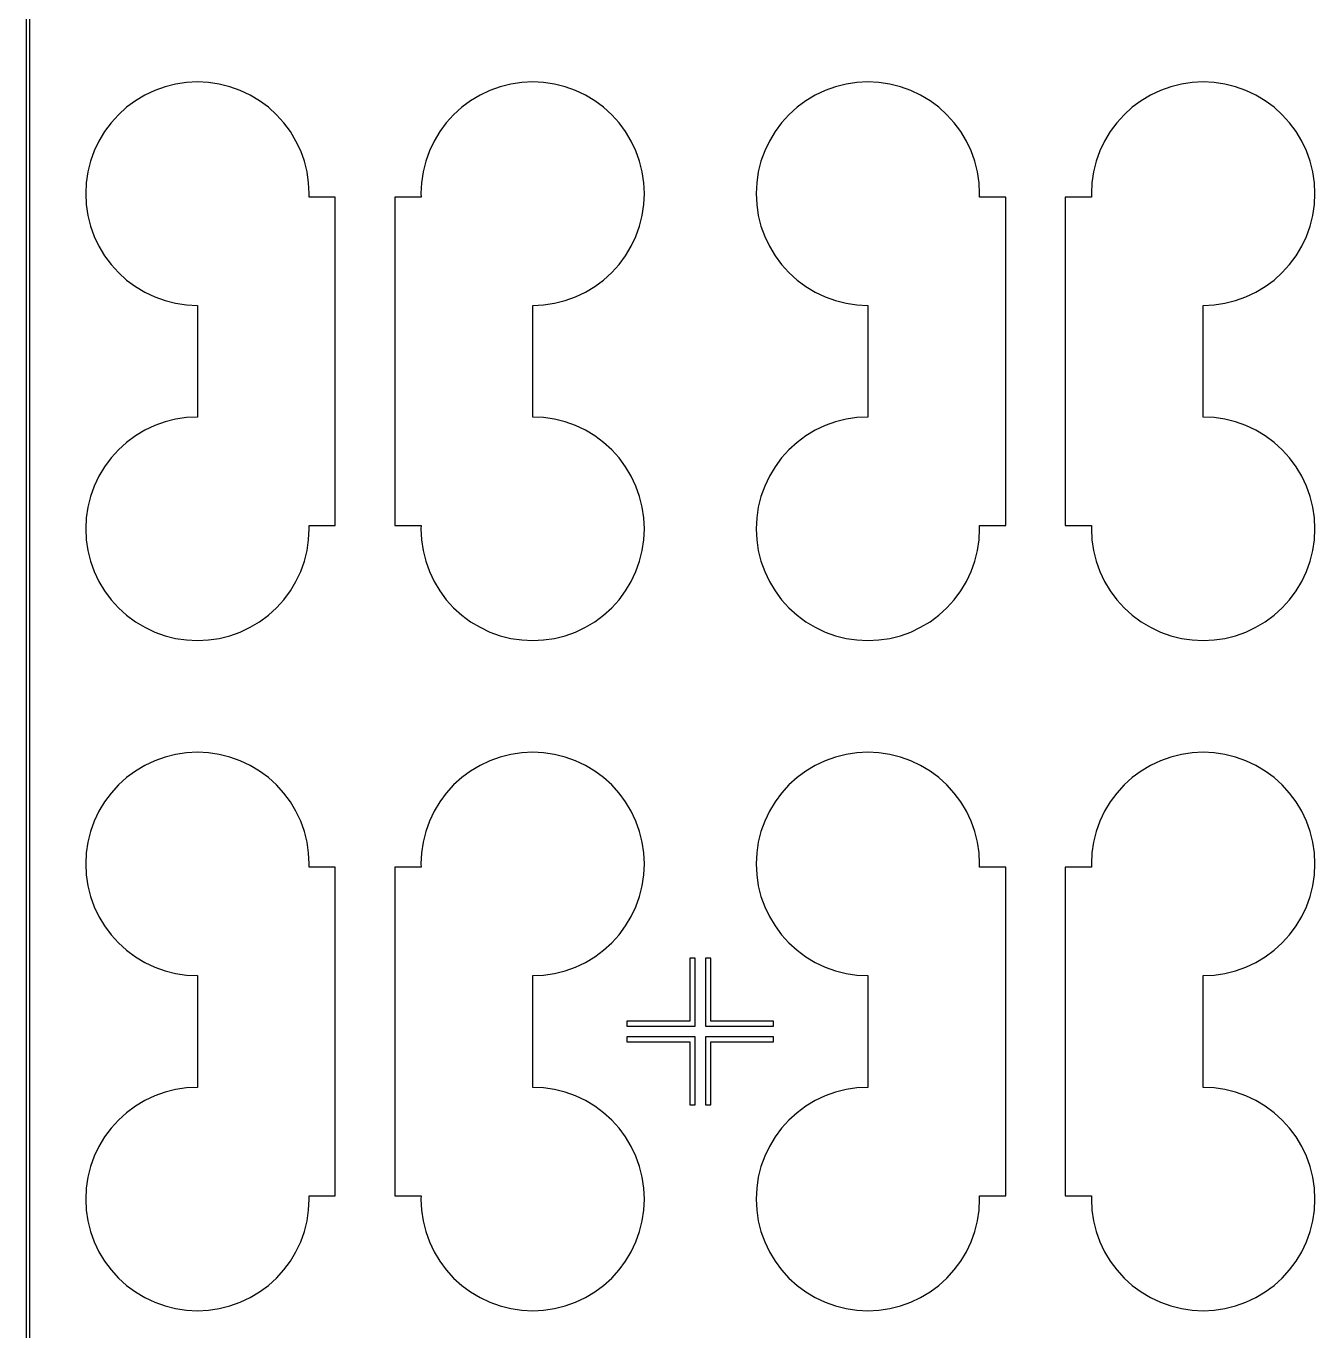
# Model space of a CAD drawing. Extents: x 0 to 72, y 0 to 108.
# Drawn here: x -0.05 to 17.25, y 36.48 to 54 of the extents above; entities that cross this region are included whole.
import ezdxf

# ---------------------------------------------------------------- set-up
doc = ezdxf.new("R2010")
doc.units = 0

msp = doc.modelspace()

# ---------------------------------------------------------------- linework, layer by layer
for p, q in [((-0.04999, 108.05), (-0.04999, -0.04999)), ((0, 0), (0, 108)), ((1.67598, 53.1358), (1.54291, 53.0729)), ((1.81458, 53.1854), (1.67598, 53.1358)), ((1.95737, 53.2212), (1.81458, 53.1854)), ((2.10298, 53.2428), (1.95737, 53.2212)), ((2.25, 53.25), (2.10298, 53.2428)), ((2.39703, 53.2428), (2.25, 53.25)), ((2.54265, 53.2212), (2.39703, 53.2428)), ((2.68544, 53.1854), (2.54265, 53.2212)), ((2.82404, 53.1358), (2.68544, 53.1854)), ((2.95711, 53.0729), (2.82404, 53.1358)), ((6.17596, 53.1358), (6.04289, 53.0729)), ((6.31456, 53.1854), (6.17596, 53.1358)), ((6.45735, 53.2212), (6.31456, 53.1854)), ((6.60297, 53.2428), (6.45735, 53.2212)), ((6.75, 53.25), (6.60297, 53.2428)), ((6.89702, 53.2428), (6.75, 53.25)), ((7.04263, 53.2212), (6.89702, 53.2428)), ((7.18542, 53.1854), (7.04263, 53.2212)), ((7.32402, 53.1358), (7.18542, 53.1854)), ((7.45709, 53.0729), (7.32402, 53.1358)), ((10.676, 53.1358), (10.5429, 53.0729)), ((10.8146, 53.1854), (10.676, 53.1358)), ((10.9574, 53.2212), (10.8146, 53.1854)), ((11.103, 53.2428), (10.9574, 53.2212)), ((11.25, 53.25), (11.103, 53.2428)), ((11.397, 53.2428), (11.25, 53.25)), ((11.5426, 53.2212), (11.397, 53.2428)), ((11.6854, 53.1854), (11.5426, 53.2212)), ((11.824, 53.1358), (11.6854, 53.1854)), ((11.9571, 53.0729), (11.824, 53.1358)), ((15.176, 53.1358), (15.0429, 53.0729)), ((15.3146, 53.1854), (15.176, 53.1358)), ((15.4574, 53.2212), (15.3146, 53.1854)), ((15.603, 53.2428), (15.4574, 53.2212)), ((15.75, 53.25), (15.603, 53.2428)), ((15.897, 53.2428), (15.75, 53.25)), ((16.0426, 53.2212), (15.897, 53.2428)), ((16.1854, 53.1854), (16.0426, 53.2212)), ((16.324, 53.1358), (16.1854, 53.1854)), ((16.4571, 53.0729), (16.324, 53.1358)), ((1.41666, 52.9972), (1.29842, 52.9095)), ((1.54291, 53.0729), (1.41666, 52.9972)), ((3.08336, 52.9972), (2.95711, 53.0729)), ((3.2016, 52.9095), (3.08336, 52.9972)), ((5.91664, 52.9972), (5.7984, 52.9095)), ((6.04289, 53.0729), (5.91664, 52.9972)), ((7.58334, 52.9972), (7.45709, 53.0729)), ((7.70158, 52.9095), (7.58334, 52.9972)), ((10.4167, 52.9972), (10.2984, 52.9095)), ((10.5429, 53.0729), (10.4167, 52.9972)), ((12.0834, 52.9972), (11.9571, 53.0729)), ((12.2016, 52.9095), (12.0834, 52.9972)), ((14.9166, 52.9972), (14.7984, 52.9095)), ((15.0429, 53.0729), (14.9166, 52.9972)), ((16.5833, 52.9972), (16.4571, 53.0729)), ((16.7016, 52.9095), (16.5833, 52.9972)), ((1.18935, 52.8107), (1.09048, 52.7016)), ((1.29842, 52.9095), (1.18935, 52.8107)), ((3.31067, 52.8107), (3.2016, 52.9095)), ((3.40953, 52.7016), (3.31067, 52.8107)), ((5.68933, 52.8107), (5.59047, 52.7016)), ((5.7984, 52.9095), (5.68933, 52.8107)), ((7.81065, 52.8107), (7.70158, 52.9095)), ((7.90952, 52.7016), (7.81065, 52.8107)), ((10.1893, 52.8107), (10.0905, 52.7016)), ((10.2984, 52.9095), (10.1893, 52.8107)), ((12.3107, 52.8107), (12.2016, 52.9095)), ((12.4095, 52.7016), (12.3107, 52.8107)), ((14.6893, 52.8107), (14.5905, 52.7016)), ((14.7984, 52.9095), (14.6893, 52.8107)), ((16.8107, 52.8107), (16.7016, 52.9095)), ((16.9095, 52.7016), (16.8107, 52.8107)), ((1.00281, 52.5833), (0.92712, 52.4571)), ((1.09048, 52.7016), (1.00281, 52.5833)), ((3.49721, 52.5833), (3.40953, 52.7016)), ((3.57289, 52.4571), (3.49721, 52.5833)), ((5.50279, 52.5833), (5.42711, 52.4571)), ((5.59047, 52.7016), (5.50279, 52.5833)), ((7.99719, 52.5833), (7.90952, 52.7016)), ((8.07288, 52.4571), (7.99719, 52.5833)), ((10.0028, 52.5833), (9.92712, 52.4571)), ((10.0905, 52.7016), (10.0028, 52.5833)), ((12.4972, 52.5833), (12.4095, 52.7016)), ((12.5729, 52.4571), (12.4972, 52.5833)), ((14.5028, 52.5833), (14.4271, 52.4571)), ((14.5905, 52.7016), (14.5028, 52.5833)), ((16.9972, 52.5833), (16.9095, 52.7016)), ((17.0729, 52.4571), (16.9972, 52.5833)), ((0.92712, 52.4571), (0.86418, 52.324)), ((3.63583, 52.324), (3.57289, 52.4571)), ((5.42711, 52.4571), (5.36417, 52.324)), ((8.13582, 52.324), (8.07288, 52.4571)), ((9.92712, 52.4571), (9.86418, 52.324)), ((12.6358, 52.324), (12.5729, 52.4571)), ((14.4271, 52.4571), (14.3642, 52.324)), ((17.1358, 52.324), (17.0729, 52.4571)), ((0.86418, 52.324), (0.81459, 52.1854)), ((3.68542, 52.1854), (3.63583, 52.324)), ((5.36417, 52.324), (5.31458, 52.1854)), ((8.18541, 52.1854), (8.13582, 52.324)), ((9.86418, 52.324), (9.81459, 52.1854)), ((12.6854, 52.1854), (12.6358, 52.324)), ((14.3642, 52.324), (14.3146, 52.1854)), ((17.1854, 52.1854), (17.1358, 52.324)), ((0.77882, 52.0426), (0.75723, 51.897)), ((0.81459, 52.1854), (0.77882, 52.0426)), ((3.72119, 52.0426), (3.68542, 52.1854)), ((3.74278, 51.897), (3.72119, 52.0426)), ((5.27881, 52.0426), (5.25722, 51.897)), ((5.31458, 52.1854), (5.27881, 52.0426)), ((8.22118, 52.0426), (8.18541, 52.1854)), ((8.24277, 51.897), (8.22118, 52.0426)), ((9.77882, 52.0426), (9.75723, 51.897)), ((9.81459, 52.1854), (9.77882, 52.0426)), ((12.7212, 52.0426), (12.6854, 52.1854)), ((12.7428, 51.897), (12.7212, 52.0426)), ((14.2788, 52.0426), (14.2572, 51.897)), ((14.3146, 52.1854), (14.2788, 52.0426)), ((17.2212, 52.0426), (17.1854, 52.1854)), ((17.2428, 51.897), (17.2212, 52.0426)), ((0.75723, 51.897), (0.75, 51.75)), ((3.75, 51.75), (3.74278, 51.897)), ((5.25722, 51.897), (5.25, 51.75)), ((8.25, 51.75), (8.24277, 51.897)), ((9.75723, 51.897), (9.75, 51.75)), ((12.75, 51.75), (12.7428, 51.897)), ((14.2572, 51.897), (14.25, 51.75)), ((17.25, 51.75), (17.2428, 51.897)), ((0.75, 51.75), (0.75723, 51.603)), ((3.74779, 51.705), (3.75, 51.75)), ((4.10001, 51.705), (3.74779, 51.705)), ((4.10001, 47.295), (4.10001, 51.705)), ((5.25221, 51.705), (4.89999, 51.705)), ((4.89999, 51.705), (4.89999, 47.295)), ((5.25, 51.75), (5.25221, 51.705)), ((8.24277, 51.603), (8.25, 51.75)), ((9.75, 51.75), (9.75723, 51.603)), ((12.7478, 51.705), (12.75, 51.75)), ((13.1, 51.705), (12.7478, 51.705)), ((13.1, 47.295), (13.1, 51.705)), ((14.2522, 51.705), (13.9, 51.705)), ((13.9, 51.705), (13.9, 47.295)), ((14.25, 51.75), (14.2522, 51.705)), ((17.2428, 51.603), (17.25, 51.75)), ((0.75723, 51.603), (0.77882, 51.4574)), ((8.22118, 51.4574), (8.24277, 51.603)), ((9.75723, 51.603), (9.77882, 51.4574)), ((17.2212, 51.4574), (17.2428, 51.603)), ((0.77882, 51.4574), (0.81459, 51.3146)), ((8.18541, 51.3146), (8.22118, 51.4574)), ((9.77882, 51.4574), (9.81459, 51.3146)), ((17.1854, 51.3146), (17.2212, 51.4574)), ((0.81459, 51.3146), (0.86418, 51.176)), ((0.86418, 51.176), (0.92712, 51.0429)), ((8.07288, 51.0429), (8.13582, 51.176)), ((8.13582, 51.176), (8.18541, 51.3146)), ((9.81459, 51.3146), (9.86418, 51.176)), ((9.86418, 51.176), (9.92712, 51.0429)), ((17.0729, 51.0429), (17.1358, 51.176)), ((17.1358, 51.176), (17.1854, 51.3146)), ((0.92712, 51.0429), (1.00281, 50.9166)), ((7.99719, 50.9166), (8.07288, 51.0429)), ((9.92712, 51.0429), (10.0028, 50.9166)), ((16.9972, 50.9166), (17.0729, 51.0429)), ((1.00281, 50.9166), (1.09048, 50.7984)), ((7.90952, 50.7984), (7.99719, 50.9166)), ((10.0028, 50.9166), (10.0905, 50.7984)), ((16.9095, 50.7984), (16.9972, 50.9166)), ((1.09048, 50.7984), (1.18935, 50.6893)), ((1.18935, 50.6893), (1.29842, 50.5905)), ((7.70158, 50.5905), (7.81065, 50.6893)), ((7.81065, 50.6893), (7.90952, 50.7984)), ((10.0905, 50.7984), (10.1893, 50.6893)), ((10.1893, 50.6893), (10.2984, 50.5905)), ((16.7016, 50.5905), (16.8107, 50.6893)), ((16.8107, 50.6893), (16.9095, 50.7984)), ((1.29842, 50.5905), (1.41666, 50.5028)), ((1.41666, 50.5028), (1.54291, 50.4271)), ((7.45709, 50.4271), (7.58334, 50.5028)), ((7.58334, 50.5028), (7.70158, 50.5905)), ((10.2984, 50.5905), (10.4167, 50.5028)), ((10.4167, 50.5028), (10.5429, 50.4271)), ((16.4571, 50.4271), (16.5833, 50.5028)), ((16.5833, 50.5028), (16.7016, 50.5905)), ((1.54291, 50.4271), (1.67598, 50.3642)), ((1.67598, 50.3642), (1.81458, 50.3146)), ((1.81458, 50.3146), (1.95737, 50.2788)), ((7.04263, 50.2788), (7.18542, 50.3146)), ((7.18542, 50.3146), (7.32402, 50.3642)), ((7.32402, 50.3642), (7.45709, 50.4271)), ((10.5429, 50.4271), (10.676, 50.3642)), ((10.676, 50.3642), (10.8146, 50.3146)), ((10.8146, 50.3146), (10.9574, 50.2788)), ((16.0426, 50.2788), (16.1854, 50.3146)), ((16.1854, 50.3146), (16.324, 50.3642)), ((16.324, 50.3642), (16.4571, 50.4271)), ((1.95737, 50.2788), (2.10298, 50.2572)), ((2.10298, 50.2572), (2.25, 50.25)), ((2.25, 50.25), (2.25, 48.75)), ((6.75, 50.25), (6.89702, 50.2572)), ((6.75, 48.75), (6.75, 50.25)), ((6.89702, 50.2572), (7.04263, 50.2788)), ((10.9574, 50.2788), (11.103, 50.2572)), ((11.103, 50.2572), (11.25, 50.25)), ((11.25, 50.25), (11.25, 48.75)), ((15.75, 50.25), (15.897, 50.2572)), ((15.75, 48.75), (15.75, 50.25)), ((15.897, 50.2572), (16.0426, 50.2788)), ((1.95737, 48.7212), (1.81458, 48.6854)), ((2.10298, 48.7428), (1.95737, 48.7212)), ((2.25, 48.75), (2.10298, 48.7428)), ((6.89702, 48.7428), (6.75, 48.75)), ((7.04263, 48.7212), (6.89702, 48.7428)), ((7.18542, 48.6854), (7.04263, 48.7212)), ((10.9574, 48.7212), (10.8146, 48.6854)), ((11.103, 48.7428), (10.9574, 48.7212)), ((11.25, 48.75), (11.103, 48.7428)), ((15.897, 48.7428), (15.75, 48.75)), ((16.0426, 48.7212), (15.897, 48.7428)), ((16.1854, 48.6854), (16.0426, 48.7212)), ((1.54291, 48.5729), (1.41666, 48.4972)), ((1.67598, 48.6358), (1.54291, 48.5729)), ((1.81458, 48.6854), (1.67598, 48.6358)), ((7.32402, 48.6358), (7.18542, 48.6854)), ((7.45709, 48.5729), (7.32402, 48.6358)), ((7.58334, 48.4972), (7.45709, 48.5729)), ((10.5429, 48.5729), (10.4167, 48.4972)), ((10.676, 48.6358), (10.5429, 48.5729)), ((10.8146, 48.6854), (10.676, 48.6358)), ((16.324, 48.6358), (16.1854, 48.6854)), ((16.4571, 48.5729), (16.324, 48.6358)), ((16.5833, 48.4972), (16.4571, 48.5729)), ((1.29842, 48.4095), (1.18935, 48.3107)), ((1.41666, 48.4972), (1.29842, 48.4095)), ((7.70158, 48.4095), (7.58334, 48.4972)), ((7.81065, 48.3107), (7.70158, 48.4095)), ((10.2984, 48.4095), (10.1893, 48.3107)), ((10.4167, 48.4972), (10.2984, 48.4095)), ((16.7016, 48.4095), (16.5833, 48.4972)), ((16.8107, 48.3107), (16.7016, 48.4095)), ((1.09048, 48.2016), (1.00281, 48.0834)), ((1.18935, 48.3107), (1.09048, 48.2016)), ((7.90952, 48.2016), (7.81065, 48.3107)), ((7.99719, 48.0834), (7.90952, 48.2016)), ((10.0905, 48.2016), (10.0028, 48.0834)), ((10.1893, 48.3107), (10.0905, 48.2016)), ((16.9095, 48.2016), (16.8107, 48.3107)), ((16.9972, 48.0834), (16.9095, 48.2016)), ((1.00281, 48.0834), (0.92712, 47.9571)), ((8.07288, 47.9571), (7.99719, 48.0834)), ((10.0028, 48.0834), (9.92712, 47.9571)), ((17.0729, 47.9571), (16.9972, 48.0834)), ((0.92712, 47.9571), (0.86418, 47.824)), ((8.13582, 47.824), (8.07288, 47.9571)), ((9.92712, 47.9571), (9.86418, 47.824)), ((17.1358, 47.824), (17.0729, 47.9571)), ((0.81459, 47.6854), (0.77882, 47.5426)), ((0.86418, 47.824), (0.81459, 47.6854)), ((8.18541, 47.6854), (8.13582, 47.824)), ((8.22118, 47.5426), (8.18541, 47.6854)), ((9.81459, 47.6854), (9.77882, 47.5426)), ((9.86418, 47.824), (9.81459, 47.6854)), ((17.1854, 47.6854), (17.1358, 47.824)), ((17.2212, 47.5426), (17.1854, 47.6854)), ((0.77882, 47.5426), (0.75723, 47.397)), ((8.24277, 47.397), (8.22118, 47.5426)), ((9.77882, 47.5426), (9.75723, 47.397)), ((17.2428, 47.397), (17.2212, 47.5426)), ((0.75723, 47.397), (0.75, 47.25)), ((8.25, 47.25), (8.24277, 47.397)), ((9.75723, 47.397), (9.75, 47.25)), ((17.25, 47.25), (17.2428, 47.397)), ((0.75, 47.25), (0.75723, 47.103)), ((3.74278, 47.103), (3.75, 47.25)), ((3.75, 47.25), (3.74779, 47.295)), ((3.74779, 47.295), (4.10001, 47.295)), ((4.89999, 47.295), (5.25221, 47.295)), ((5.25221, 47.295), (5.25, 47.25)), ((5.25, 47.25), (5.25722, 47.103)), ((8.24277, 47.103), (8.25, 47.25)), ((9.75, 47.25), (9.75723, 47.103)), ((12.7428, 47.103), (12.75, 47.25)), ((12.75, 47.25), (12.7478, 47.295)), ((12.7478, 47.295), (13.1, 47.295)), ((13.9, 47.295), (14.2522, 47.295)), ((14.2522, 47.295), (14.25, 47.25)), ((14.25, 47.25), (14.2572, 47.103)), ((17.2428, 47.103), (17.25, 47.25)), ((0.75723, 47.103), (0.77882, 46.9574)), ((0.77882, 46.9574), (0.81459, 46.8146)), ((3.68542, 46.8146), (3.72119, 46.9574)), ((3.72119, 46.9574), (3.74278, 47.103)), ((5.25722, 47.103), (5.27881, 46.9574)), ((5.27881, 46.9574), (5.31458, 46.8146)), ((8.18541, 46.8146), (8.22118, 46.9574)), ((8.22118, 46.9574), (8.24277, 47.103)), ((9.75723, 47.103), (9.77882, 46.9574)), ((9.77882, 46.9574), (9.81459, 46.8146)), ((12.6854, 46.8146), (12.7212, 46.9574)), ((12.7212, 46.9574), (12.7428, 47.103)), ((14.2572, 47.103), (14.2788, 46.9574)), ((14.2788, 46.9574), (14.3146, 46.8146)), ((17.1854, 46.8146), (17.2212, 46.9574)), ((17.2212, 46.9574), (17.2428, 47.103)), ((0.81459, 46.8146), (0.86418, 46.676)), ((3.63583, 46.676), (3.68542, 46.8146)), ((5.31458, 46.8146), (5.36417, 46.676)), ((8.13582, 46.676), (8.18541, 46.8146)), ((9.81459, 46.8146), (9.86418, 46.676)), ((12.6358, 46.676), (12.6854, 46.8146)), ((14.3146, 46.8146), (14.3642, 46.676)), ((17.1358, 46.676), (17.1854, 46.8146)), ((0.86418, 46.676), (0.92712, 46.5429)), ((3.57289, 46.5429), (3.63583, 46.676)), ((5.36417, 46.676), (5.42711, 46.5429)), ((8.07288, 46.5429), (8.13582, 46.676)), ((9.86418, 46.676), (9.92712, 46.5429)), ((12.5729, 46.5429), (12.6358, 46.676)), ((14.3642, 46.676), (14.4271, 46.5429)), ((17.0729, 46.5429), (17.1358, 46.676)), ((0.92712, 46.5429), (1.00281, 46.4167)), ((3.49721, 46.4167), (3.57289, 46.5429)), ((5.42711, 46.5429), (5.50279, 46.4167)), ((7.99719, 46.4167), (8.07288, 46.5429)), ((9.92712, 46.5429), (10.0028, 46.4167)), ((12.4972, 46.4167), (12.5729, 46.5429)), ((14.4271, 46.5429), (14.5028, 46.4167)), ((16.9972, 46.4167), (17.0729, 46.5429)), ((1.00281, 46.4167), (1.09048, 46.2984)), ((1.09048, 46.2984), (1.18935, 46.1893)), ((3.31067, 46.1893), (3.40953, 46.2984)), ((3.40953, 46.2984), (3.49721, 46.4167)), ((5.50279, 46.4167), (5.59047, 46.2984)), ((5.59047, 46.2984), (5.68933, 46.1893)), ((7.81065, 46.1893), (7.90952, 46.2984)), ((7.90952, 46.2984), (7.99719, 46.4167)), ((10.0028, 46.4167), (10.0905, 46.2984)), ((10.0905, 46.2984), (10.1893, 46.1893)), ((12.3107, 46.1893), (12.4095, 46.2984)), ((12.4095, 46.2984), (12.4972, 46.4167)), ((14.5028, 46.4167), (14.5905, 46.2984)), ((14.5905, 46.2984), (14.6893, 46.1893)), ((16.8107, 46.1893), (16.9095, 46.2984)), ((16.9095, 46.2984), (16.9972, 46.4167)), ((1.18935, 46.1893), (1.29842, 46.0905)), ((1.29842, 46.0905), (1.41666, 46.0028)), ((3.08336, 46.0028), (3.2016, 46.0905)), ((3.2016, 46.0905), (3.31067, 46.1893)), ((5.68933, 46.1893), (5.7984, 46.0905)), ((5.7984, 46.0905), (5.91664, 46.0028)), ((7.58334, 46.0028), (7.70158, 46.0905)), ((7.70158, 46.0905), (7.81065, 46.1893)), ((10.1893, 46.1893), (10.2984, 46.0905)), ((10.2984, 46.0905), (10.4167, 46.0028)), ((12.0834, 46.0028), (12.2016, 46.0905)), ((12.2016, 46.0905), (12.3107, 46.1893)), ((14.6893, 46.1893), (14.7984, 46.0905)), ((14.7984, 46.0905), (14.9166, 46.0028)), ((16.5833, 46.0028), (16.7016, 46.0905)), ((16.7016, 46.0905), (16.8107, 46.1893)), ((1.41666, 46.0028), (1.54291, 45.9271)), ((1.54291, 45.9271), (1.67598, 45.8642)), ((2.82404, 45.8642), (2.95711, 45.9271)), ((2.95711, 45.9271), (3.08336, 46.0028)), ((5.91664, 46.0028), (6.04289, 45.9271)), ((6.04289, 45.9271), (6.17596, 45.8642)), ((7.32402, 45.8642), (7.45709, 45.9271)), ((7.45709, 45.9271), (7.58334, 46.0028)), ((10.4167, 46.0028), (10.5429, 45.9271)), ((10.5429, 45.9271), (10.676, 45.8642)), ((11.824, 45.8642), (11.9571, 45.9271)), ((11.9571, 45.9271), (12.0834, 46.0028)), ((14.9166, 46.0028), (15.0429, 45.9271)), ((15.0429, 45.9271), (15.176, 45.8642)), ((16.324, 45.8642), (16.4571, 45.9271)), ((16.4571, 45.9271), (16.5833, 46.0028)), ((1.67598, 45.8642), (1.81458, 45.8146)), ((1.81458, 45.8146), (1.95737, 45.7788)), ((1.95737, 45.7788), (2.10298, 45.7572)), ((2.10298, 45.7572), (2.25, 45.75)), ((2.25, 45.75), (2.39703, 45.7572)), ((2.39703, 45.7572), (2.54265, 45.7788)), ((2.54265, 45.7788), (2.68544, 45.8146)), ((2.68544, 45.8146), (2.82404, 45.8642)), ((6.17596, 45.8642), (6.31456, 45.8146)), ((6.31456, 45.8146), (6.45735, 45.7788)), ((6.45735, 45.7788), (6.60297, 45.7572)), ((6.60297, 45.7572), (6.75, 45.75)), ((6.75, 45.75), (6.89702, 45.7572)), ((6.89702, 45.7572), (7.04263, 45.7788)), ((7.04263, 45.7788), (7.18542, 45.8146)), ((7.18542, 45.8146), (7.32402, 45.8642)), ((10.676, 45.8642), (10.8146, 45.8146)), ((10.8146, 45.8146), (10.9574, 45.7788)), ((10.9574, 45.7788), (11.103, 45.7572)), ((11.103, 45.7572), (11.25, 45.75)), ((11.25, 45.75), (11.397, 45.7572)), ((11.397, 45.7572), (11.5426, 45.7788)), ((11.5426, 45.7788), (11.6854, 45.8146)), ((11.6854, 45.8146), (11.824, 45.8642)), ((15.176, 45.8642), (15.3146, 45.8146)), ((15.3146, 45.8146), (15.4574, 45.7788)), ((15.4574, 45.7788), (15.603, 45.7572)), ((15.603, 45.7572), (15.75, 45.75)), ((15.75, 45.75), (15.897, 45.7572)), ((15.897, 45.7572), (16.0426, 45.7788)), ((16.0426, 45.7788), (16.1854, 45.8146)), ((16.1854, 45.8146), (16.324, 45.8642)), ((1.81458, 44.1854), (1.67598, 44.1358)), ((1.95737, 44.2212), (1.81458, 44.1854)), ((2.10298, 44.2428), (1.95737, 44.2212)), ((2.25, 44.25), (2.10298, 44.2428)), ((2.39703, 44.2428), (2.25, 44.25)), ((2.54265, 44.2212), (2.39703, 44.2428)), ((2.68544, 44.1854), (2.54265, 44.2212)), ((2.82404, 44.1358), (2.68544, 44.1854)), ((6.31456, 44.1854), (6.17596, 44.1358)), ((6.45735, 44.2212), (6.31456, 44.1854)), ((6.60297, 44.2428), (6.45735, 44.2212)), ((6.75, 44.25), (6.60297, 44.2428)), ((6.89702, 44.2428), (6.75, 44.25)), ((7.04263, 44.2212), (6.89702, 44.2428)), ((7.18542, 44.1854), (7.04263, 44.2212)), ((7.32402, 44.1358), (7.18542, 44.1854)), ((10.8146, 44.1854), (10.676, 44.1358)), ((10.9574, 44.2212), (10.8146, 44.1854)), ((11.103, 44.2428), (10.9574, 44.2212)), ((11.25, 44.25), (11.103, 44.2428)), ((11.397, 44.2428), (11.25, 44.25)), ((11.5426, 44.2212), (11.397, 44.2428)), ((11.6854, 44.1854), (11.5426, 44.2212)), ((11.824, 44.1358), (11.6854, 44.1854)), ((15.3146, 44.1854), (15.176, 44.1358)), ((15.4574, 44.2212), (15.3146, 44.1854)), ((15.603, 44.2428), (15.4574, 44.2212)), ((15.75, 44.25), (15.603, 44.2428)), ((15.897, 44.2428), (15.75, 44.25)), ((16.0426, 44.2212), (15.897, 44.2428)), ((16.1854, 44.1854), (16.0426, 44.2212)), ((16.324, 44.1358), (16.1854, 44.1854)), ((1.41666, 43.9972), (1.29842, 43.9095)), ((1.54291, 44.0729), (1.41666, 43.9972)), ((1.67598, 44.1358), (1.54291, 44.0729)), ((2.95711, 44.0729), (2.82404, 44.1358)), ((3.08336, 43.9972), (2.95711, 44.0729)), ((3.2016, 43.9095), (3.08336, 43.9972)), ((5.91664, 43.9972), (5.7984, 43.9095)), ((6.04289, 44.0729), (5.91664, 43.9972)), ((6.17596, 44.1358), (6.04289, 44.0729)), ((7.45709, 44.0729), (7.32402, 44.1358)), ((7.58334, 43.9972), (7.45709, 44.0729)), ((7.70158, 43.9095), (7.58334, 43.9972)), ((10.4167, 43.9972), (10.2984, 43.9095)), ((10.5429, 44.0729), (10.4167, 43.9972)), ((10.676, 44.1358), (10.5429, 44.0729)), ((11.9571, 44.0729), (11.824, 44.1358)), ((12.0834, 43.9972), (11.9571, 44.0729)), ((12.2016, 43.9095), (12.0834, 43.9972)), ((14.9166, 43.9972), (14.7984, 43.9095)), ((15.0429, 44.0729), (14.9166, 43.9972)), ((15.176, 44.1358), (15.0429, 44.0729)), ((16.4571, 44.0729), (16.324, 44.1358)), ((16.5833, 43.9972), (16.4571, 44.0729)), ((16.7016, 43.9095), (16.5833, 43.9972)), ((1.18935, 43.8107), (1.09048, 43.7016)), ((1.29842, 43.9095), (1.18935, 43.8107)), ((3.31067, 43.8107), (3.2016, 43.9095)), ((3.40953, 43.7016), (3.31067, 43.8107)), ((5.68933, 43.8107), (5.59047, 43.7016)), ((5.7984, 43.9095), (5.68933, 43.8107)), ((7.81065, 43.8107), (7.70158, 43.9095)), ((7.90952, 43.7016), (7.81065, 43.8107)), ((10.1893, 43.8107), (10.0905, 43.7016)), ((10.2984, 43.9095), (10.1893, 43.8107)), ((12.3107, 43.8107), (12.2016, 43.9095)), ((12.4095, 43.7016), (12.3107, 43.8107)), ((14.6893, 43.8107), (14.5905, 43.7016)), ((14.7984, 43.9095), (14.6893, 43.8107)), ((16.8107, 43.8107), (16.7016, 43.9095)), ((16.9095, 43.7016), (16.8107, 43.8107)), ((1.09048, 43.7016), (1.00281, 43.5833)), ((3.49721, 43.5833), (3.40953, 43.7016)), ((5.59047, 43.7016), (5.50279, 43.5833)), ((7.99719, 43.5833), (7.90952, 43.7016)), ((10.0905, 43.7016), (10.0028, 43.5833)), ((12.4972, 43.5833), (12.4095, 43.7016)), ((14.5905, 43.7016), (14.5028, 43.5833)), ((16.9972, 43.5833), (16.9095, 43.7016)), ((0.92712, 43.4571), (0.86418, 43.324)), ((1.00281, 43.5833), (0.92712, 43.4571)), ((3.57289, 43.4571), (3.49721, 43.5833)), ((3.63583, 43.324), (3.57289, 43.4571)), ((5.42711, 43.4571), (5.36417, 43.324)), ((5.50279, 43.5833), (5.42711, 43.4571)), ((8.07288, 43.4571), (7.99719, 43.5833)), ((8.13582, 43.324), (8.07288, 43.4571)), ((9.92712, 43.4571), (9.86418, 43.324)), ((10.0028, 43.5833), (9.92712, 43.4571)), ((12.5729, 43.4571), (12.4972, 43.5833)), ((12.6358, 43.324), (12.5729, 43.4571)), ((14.4271, 43.4571), (14.3642, 43.324)), ((14.5028, 43.5833), (14.4271, 43.4571)), ((17.0729, 43.4571), (16.9972, 43.5833)), ((17.1358, 43.324), (17.0729, 43.4571)), ((0.86418, 43.324), (0.81459, 43.1854)), ((3.68542, 43.1854), (3.63583, 43.324)), ((5.36417, 43.324), (5.31458, 43.1854)), ((8.18541, 43.1854), (8.13582, 43.324)), ((9.86418, 43.324), (9.81459, 43.1854)), ((12.6854, 43.1854), (12.6358, 43.324)), ((14.3642, 43.324), (14.3146, 43.1854)), ((17.1854, 43.1854), (17.1358, 43.324)), ((0.81459, 43.1854), (0.77882, 43.0426)), ((3.72119, 43.0426), (3.68542, 43.1854)), ((5.31458, 43.1854), (5.27881, 43.0426)), ((8.22118, 43.0426), (8.18541, 43.1854)), ((9.81459, 43.1854), (9.77882, 43.0426)), ((12.7212, 43.0426), (12.6854, 43.1854)), ((14.3146, 43.1854), (14.2788, 43.0426)), ((17.2212, 43.0426), (17.1854, 43.1854)), ((0.77882, 43.0426), (0.75723, 42.897)), ((3.74278, 42.897), (3.72119, 43.0426)), ((5.27881, 43.0426), (5.25722, 42.897)), ((8.24277, 42.897), (8.22118, 43.0426)), ((9.77882, 43.0426), (9.75723, 42.897)), ((12.7428, 42.897), (12.7212, 43.0426)), ((14.2788, 43.0426), (14.2572, 42.897)), ((17.2428, 42.897), (17.2212, 43.0426)), ((0.75723, 42.897), (0.75, 42.75)), ((0.75, 42.75), (0.75723, 42.603)), ((3.75, 42.75), (3.74278, 42.897)), ((3.74779, 42.705), (3.75, 42.75)), ((5.25722, 42.897), (5.25, 42.75)), ((5.25, 42.75), (5.25221, 42.705)), ((8.25, 42.75), (8.24277, 42.897)), ((8.24277, 42.603), (8.25, 42.75)), ((9.75723, 42.897), (9.75, 42.75)), ((9.75, 42.75), (9.75723, 42.603)), ((12.75, 42.75), (12.7428, 42.897)), ((12.7478, 42.705), (12.75, 42.75)), ((14.2572, 42.897), (14.25, 42.75)), ((14.25, 42.75), (14.2522, 42.705)), ((17.25, 42.75), (17.2428, 42.897)), ((17.2428, 42.603), (17.25, 42.75)), ((0.75723, 42.603), (0.77882, 42.4574)), ((4.10001, 42.705), (3.74779, 42.705)), ((4.10001, 38.295), (4.10001, 42.705)), ((5.25221, 42.705), (4.89999, 42.705)), ((4.89999, 42.705), (4.89999, 38.295)), ((8.22118, 42.4574), (8.24277, 42.603)), ((9.75723, 42.603), (9.77882, 42.4574)), ((13.1, 42.705), (12.7478, 42.705)), ((13.1, 38.295), (13.1, 42.705)), ((14.2522, 42.705), (13.9, 42.705)), ((13.9, 42.705), (13.9, 38.295)), ((17.2212, 42.4574), (17.2428, 42.603)), ((0.77882, 42.4574), (0.81459, 42.3146)), ((8.18541, 42.3146), (8.22118, 42.4574)), ((9.77882, 42.4574), (9.81459, 42.3146)), ((17.1854, 42.3146), (17.2212, 42.4574)), ((0.81459, 42.3146), (0.86418, 42.176)), ((8.13582, 42.176), (8.18541, 42.3146)), ((9.81459, 42.3146), (9.86418, 42.176)), ((17.1358, 42.176), (17.1854, 42.3146)), ((0.86418, 42.176), (0.92712, 42.0429)), ((8.07288, 42.0429), (8.13582, 42.176)), ((9.86418, 42.176), (9.92712, 42.0429)), ((17.0729, 42.0429), (17.1358, 42.176)), ((0.92712, 42.0429), (1.00281, 41.9166)), ((1.00281, 41.9166), (1.09048, 41.7984)), ((7.90952, 41.7984), (7.99719, 41.9166)), ((7.99719, 41.9166), (8.07288, 42.0429)), ((9.92712, 42.0429), (10.0028, 41.9166)), ((10.0028, 41.9166), (10.0905, 41.7984)), ((16.9095, 41.7984), (16.9972, 41.9166)), ((16.9972, 41.9166), (17.0729, 42.0429)), ((1.09048, 41.7984), (1.18935, 41.6893)), ((7.81065, 41.6893), (7.90952, 41.7984)), ((10.0905, 41.7984), (10.1893, 41.6893)), ((16.8107, 41.6893), (16.9095, 41.7984)), ((1.18935, 41.6893), (1.29842, 41.5905)), ((1.29842, 41.5905), (1.41666, 41.5028)), ((7.58334, 41.5028), (7.70158, 41.5905)), ((7.70158, 41.5905), (7.81065, 41.6893)), ((10.1893, 41.6893), (10.2984, 41.5905)), ((10.2984, 41.5905), (10.4167, 41.5028)), ((16.5833, 41.5028), (16.7016, 41.5905)), ((16.7016, 41.5905), (16.8107, 41.6893)), ((1.41666, 41.5028), (1.54291, 41.4271)), ((1.54291, 41.4271), (1.67598, 41.3642)), ((1.67598, 41.3642), (1.81458, 41.3146)), ((7.18542, 41.3146), (7.32402, 41.3642)), ((7.32402, 41.3642), (7.45709, 41.4271)), ((7.45709, 41.4271), (7.58334, 41.5028)), ((8.92969, 41.4844), (8.85938, 41.4844)), ((8.85938, 41.4844), (8.85938, 40.6406)), ((8.92969, 40.5703), (8.92969, 41.4844)), ((9.14062, 41.4844), (9.07031, 41.4844)), ((9.07031, 41.4844), (9.07031, 40.5703)), ((9.14062, 40.6406), (9.14062, 41.4844)), ((10.4167, 41.5028), (10.5429, 41.4271)), ((10.5429, 41.4271), (10.676, 41.3642)), ((10.676, 41.3642), (10.8146, 41.3146)), ((16.1854, 41.3146), (16.324, 41.3642)), ((16.324, 41.3642), (16.4571, 41.4271)), ((16.4571, 41.4271), (16.5833, 41.5028)), ((1.81458, 41.3146), (1.95737, 41.2788)), ((1.95737, 41.2788), (2.10298, 41.2572)), ((2.10298, 41.2572), (2.25, 41.25)), ((2.25, 41.25), (2.25, 39.75)), ((6.75, 41.25), (6.89702, 41.2572)), ((6.75, 39.75), (6.75, 41.25)), ((6.89702, 41.2572), (7.04263, 41.2788)), ((7.04263, 41.2788), (7.18542, 41.3146)), ((10.8146, 41.3146), (10.9574, 41.2788)), ((10.9574, 41.2788), (11.103, 41.2572)), ((11.103, 41.2572), (11.25, 41.25)), ((11.25, 41.25), (11.25, 39.75)), ((15.75, 41.25), (15.897, 41.2572)), ((15.75, 39.75), (15.75, 41.25)), ((15.897, 41.2572), (16.0426, 41.2788)), ((16.0426, 41.2788), (16.1854, 41.3146)), ((8.85938, 40.6406), (8.01562, 40.6406)), ((8.01562, 40.6406), (8.01562, 40.5703)), ((8.01562, 40.5703), (8.92969, 40.5703)), ((9.07031, 40.5703), (9.98438, 40.5703)), ((9.98438, 40.6406), (9.14062, 40.6406)), ((9.98438, 40.5703), (9.98438, 40.6406)), ((8.92969, 40.4297), (8.01562, 40.4297)), ((8.01562, 40.4297), (8.01562, 40.3594)), ((8.01562, 40.3594), (8.85938, 40.3594)), ((8.85938, 40.3594), (8.85938, 39.5156)), ((8.92969, 39.5156), (8.92969, 40.4297)), ((9.98438, 40.4297), (9.07031, 40.4297)), ((9.07031, 40.4297), (9.07031, 39.5156)), ((9.14062, 40.3594), (9.98438, 40.3594)), ((9.14062, 39.5156), (9.14062, 40.3594)), ((9.98438, 40.3594), (9.98438, 40.4297)), ((1.67598, 39.6358), (1.54291, 39.5729)), ((1.81458, 39.6854), (1.67598, 39.6358)), ((1.95737, 39.7212), (1.81458, 39.6854)), ((2.10298, 39.7428), (1.95737, 39.7212)), ((2.25, 39.75), (2.10298, 39.7428)), ((6.89702, 39.7428), (6.75, 39.75)), ((7.04263, 39.7212), (6.89702, 39.7428)), ((7.18542, 39.6854), (7.04263, 39.7212)), ((7.32402, 39.6358), (7.18542, 39.6854)), ((7.45709, 39.5729), (7.32402, 39.6358)), ((10.676, 39.6358), (10.5429, 39.5729)), ((10.8146, 39.6854), (10.676, 39.6358)), ((10.9574, 39.7212), (10.8146, 39.6854)), ((11.103, 39.7428), (10.9574, 39.7212)), ((11.25, 39.75), (11.103, 39.7428)), ((15.897, 39.7428), (15.75, 39.75)), ((16.0426, 39.7212), (15.897, 39.7428)), ((16.1854, 39.6854), (16.0426, 39.7212)), ((16.324, 39.6358), (16.1854, 39.6854)), ((16.4571, 39.5729), (16.324, 39.6358)), ((1.41666, 39.4972), (1.29842, 39.4095)), ((1.54291, 39.5729), (1.41666, 39.4972)), ((7.58334, 39.4972), (7.45709, 39.5729)), ((7.70158, 39.4095), (7.58334, 39.4972)), ((8.85938, 39.5156), (8.92969, 39.5156)), ((9.07031, 39.5156), (9.14062, 39.5156)), ((10.4167, 39.4972), (10.2984, 39.4095)), ((10.5429, 39.5729), (10.4167, 39.4972)), ((16.5833, 39.4972), (16.4571, 39.5729)), ((16.7016, 39.4095), (16.5833, 39.4972)), ((1.18935, 39.3107), (1.09048, 39.2016)), ((1.29842, 39.4095), (1.18935, 39.3107)), ((7.81065, 39.3107), (7.70158, 39.4095)), ((7.90952, 39.2016), (7.81065, 39.3107)), ((10.1893, 39.3107), (10.0905, 39.2016)), ((10.2984, 39.4095), (10.1893, 39.3107)), ((16.8107, 39.3107), (16.7016, 39.4095)), ((16.9095, 39.2016), (16.8107, 39.3107)), ((1.00281, 39.0834), (0.92712, 38.9571)), ((1.09048, 39.2016), (1.00281, 39.0834)), ((7.99719, 39.0834), (7.90952, 39.2016)), ((8.07288, 38.9571), (7.99719, 39.0834)), ((10.0028, 39.0834), (9.92712, 38.9571)), ((10.0905, 39.2016), (10.0028, 39.0834)), ((16.9972, 39.0834), (16.9095, 39.2016)), ((17.0729, 38.9571), (16.9972, 39.0834)), ((0.92712, 38.9571), (0.86418, 38.824)), ((8.13582, 38.824), (8.07288, 38.9571)), ((9.92712, 38.9571), (9.86418, 38.824)), ((17.1358, 38.824), (17.0729, 38.9571)), ((0.86418, 38.824), (0.81459, 38.6854)), ((8.18541, 38.6854), (8.13582, 38.824)), ((9.86418, 38.824), (9.81459, 38.6854)), ((17.1854, 38.6854), (17.1358, 38.824)), ((0.81459, 38.6854), (0.77882, 38.5426)), ((8.22118, 38.5426), (8.18541, 38.6854)), ((9.81459, 38.6854), (9.77882, 38.5426)), ((17.2212, 38.5426), (17.1854, 38.6854)), ((0.75723, 38.397), (0.75, 38.25)), ((0.77882, 38.5426), (0.75723, 38.397)), ((8.24277, 38.397), (8.22118, 38.5426)), ((8.25, 38.25), (8.24277, 38.397)), ((9.75723, 38.397), (9.75, 38.25)), ((9.77882, 38.5426), (9.75723, 38.397)), ((17.2428, 38.397), (17.2212, 38.5426)), ((17.25, 38.25), (17.2428, 38.397)), ((0.75, 38.25), (0.75723, 38.103)), ((3.74278, 38.103), (3.75, 38.25)), ((3.75, 38.25), (3.74779, 38.295)), ((3.74779, 38.295), (4.10001, 38.295)), ((4.89999, 38.295), (5.25221, 38.295)), ((5.25221, 38.295), (5.25, 38.25)), ((5.25, 38.25), (5.25722, 38.103)), ((8.24277, 38.103), (8.25, 38.25)), ((9.75, 38.25), (9.75723, 38.103)), ((12.7428, 38.103), (12.75, 38.25)), ((12.75, 38.25), (12.7478, 38.295)), ((12.7478, 38.295), (13.1, 38.295)), ((13.9, 38.295), (14.2522, 38.295)), ((14.2522, 38.295), (14.25, 38.25)), ((14.25, 38.25), (14.2572, 38.103)), ((17.2428, 38.103), (17.25, 38.25)), ((0.75723, 38.103), (0.77882, 37.9574)), ((3.72119, 37.9574), (3.74278, 38.103)), ((5.25722, 38.103), (5.27881, 37.9574)), ((8.22118, 37.9574), (8.24277, 38.103)), ((9.75723, 38.103), (9.77882, 37.9574)), ((12.7212, 37.9574), (12.7428, 38.103)), ((14.2572, 38.103), (14.2788, 37.9574)), ((17.2212, 37.9574), (17.2428, 38.103)), ((0.77882, 37.9574), (0.81459, 37.8146)), ((3.68542, 37.8146), (3.72119, 37.9574)), ((5.27881, 37.9574), (5.31458, 37.8146)), ((8.18541, 37.8146), (8.22118, 37.9574)), ((9.77882, 37.9574), (9.81459, 37.8146)), ((12.6854, 37.8146), (12.7212, 37.9574)), ((14.2788, 37.9574), (14.3146, 37.8146)), ((17.1854, 37.8146), (17.2212, 37.9574)), ((0.81459, 37.8146), (0.86418, 37.676)), ((0.86418, 37.676), (0.92712, 37.5429)), ((3.57289, 37.5429), (3.63583, 37.676)), ((3.63583, 37.676), (3.68542, 37.8146)), ((5.31458, 37.8146), (5.36417, 37.676)), ((5.36417, 37.676), (5.42711, 37.5429)), ((8.07288, 37.5429), (8.13582, 37.676)), ((8.13582, 37.676), (8.18541, 37.8146)), ((9.81459, 37.8146), (9.86418, 37.676)), ((9.86418, 37.676), (9.92712, 37.5429)), ((12.5729, 37.5429), (12.6358, 37.676)), ((12.6358, 37.676), (12.6854, 37.8146)), ((14.3146, 37.8146), (14.3642, 37.676)), ((14.3642, 37.676), (14.4271, 37.5429)), ((17.0729, 37.5429), (17.1358, 37.676)), ((17.1358, 37.676), (17.1854, 37.8146)), ((0.92712, 37.5429), (1.00281, 37.4167)), ((3.49721, 37.4167), (3.57289, 37.5429)), ((5.42711, 37.5429), (5.50279, 37.4167)), ((7.99719, 37.4167), (8.07288, 37.5429)), ((9.92712, 37.5429), (10.0028, 37.4167)), ((12.4972, 37.4167), (12.5729, 37.5429)), ((14.4271, 37.5429), (14.5028, 37.4167)), ((16.9972, 37.4167), (17.0729, 37.5429)), ((1.00281, 37.4167), (1.09048, 37.2984)), ((3.40953, 37.2984), (3.49721, 37.4167)), ((5.50279, 37.4167), (5.59047, 37.2984)), ((7.90952, 37.2984), (7.99719, 37.4167)), ((10.0028, 37.4167), (10.0905, 37.2984)), ((12.4095, 37.2984), (12.4972, 37.4167)), ((14.5028, 37.4167), (14.5905, 37.2984)), ((16.9095, 37.2984), (16.9972, 37.4167)), ((1.09048, 37.2984), (1.18935, 37.1893)), ((1.18935, 37.1893), (1.29842, 37.0905)), ((3.2016, 37.0905), (3.31067, 37.1893)), ((3.31067, 37.1893), (3.40953, 37.2984)), ((5.59047, 37.2984), (5.68933, 37.1893)), ((5.68933, 37.1893), (5.7984, 37.0905)), ((7.70158, 37.0905), (7.81065, 37.1893)), ((7.81065, 37.1893), (7.90952, 37.2984)), ((10.0905, 37.2984), (10.1893, 37.1893)), ((10.1893, 37.1893), (10.2984, 37.0905)), ((12.2016, 37.0905), (12.3107, 37.1893)), ((12.3107, 37.1893), (12.4095, 37.2984)), ((14.5905, 37.2984), (14.6893, 37.1893)), ((14.6893, 37.1893), (14.7984, 37.0905)), ((16.7016, 37.0905), (16.8107, 37.1893)), ((16.8107, 37.1893), (16.9095, 37.2984)), ((1.29842, 37.0905), (1.41666, 37.0028)), ((1.41666, 37.0028), (1.54291, 36.9271)), ((2.95711, 36.9271), (3.08336, 37.0028)), ((3.08336, 37.0028), (3.2016, 37.0905)), ((5.7984, 37.0905), (5.91664, 37.0028)), ((5.91664, 37.0028), (6.04289, 36.9271)), ((7.45709, 36.9271), (7.58334, 37.0028)), ((7.58334, 37.0028), (7.70158, 37.0905)), ((10.2984, 37.0905), (10.4167, 37.0028)), ((10.4167, 37.0028), (10.5429, 36.9271)), ((11.9571, 36.9271), (12.0834, 37.0028)), ((12.0834, 37.0028), (12.2016, 37.0905)), ((14.7984, 37.0905), (14.9166, 37.0028)), ((14.9166, 37.0028), (15.0429, 36.9271)), ((16.4571, 36.9271), (16.5833, 37.0028)), ((16.5833, 37.0028), (16.7016, 37.0905)), ((1.54291, 36.9271), (1.67598, 36.8642)), ((1.67598, 36.8642), (1.81458, 36.8146)), ((1.81458, 36.8146), (1.95737, 36.7788)), ((2.54265, 36.7788), (2.68544, 36.8146)), ((2.68544, 36.8146), (2.82404, 36.8642)), ((2.82404, 36.8642), (2.95711, 36.9271)), ((6.04289, 36.9271), (6.17596, 36.8642)), ((6.17596, 36.8642), (6.31456, 36.8146)), ((6.31456, 36.8146), (6.45735, 36.7788)), ((7.04263, 36.7788), (7.18542, 36.8146)), ((7.18542, 36.8146), (7.32402, 36.8642)), ((7.32402, 36.8642), (7.45709, 36.9271)), ((10.5429, 36.9271), (10.676, 36.8642)), ((10.676, 36.8642), (10.8146, 36.8146)), ((10.8146, 36.8146), (10.9574, 36.7788)), ((11.5426, 36.7788), (11.6854, 36.8146)), ((11.6854, 36.8146), (11.824, 36.8642)), ((11.824, 36.8642), (11.9571, 36.9271)), ((15.0429, 36.9271), (15.176, 36.8642)), ((15.176, 36.8642), (15.3146, 36.8146)), ((15.3146, 36.8146), (15.4574, 36.7788)), ((16.0426, 36.7788), (16.1854, 36.8146)), ((16.1854, 36.8146), (16.324, 36.8642)), ((16.324, 36.8642), (16.4571, 36.9271)), ((1.95737, 36.7788), (2.10298, 36.7572)), ((2.10298, 36.7572), (2.25, 36.75)), ((2.25, 36.75), (2.39703, 36.7572)), ((2.39703, 36.7572), (2.54265, 36.7788)), ((6.45735, 36.7788), (6.60297, 36.7572)), ((6.60297, 36.7572), (6.75, 36.75)), ((6.75, 36.75), (6.89702, 36.7572)), ((6.89702, 36.7572), (7.04263, 36.7788)), ((10.9574, 36.7788), (11.103, 36.7572)), ((11.103, 36.7572), (11.25, 36.75)), ((11.25, 36.75), (11.397, 36.7572)), ((11.397, 36.7572), (11.5426, 36.7788)), ((15.4574, 36.7788), (15.603, 36.7572)), ((15.603, 36.7572), (15.75, 36.75)), ((15.75, 36.75), (15.897, 36.7572)), ((15.897, 36.7572), (16.0426, 36.7788))]:
    msp.add_line(p, q)

doc.saveas('drawing.dxf')
